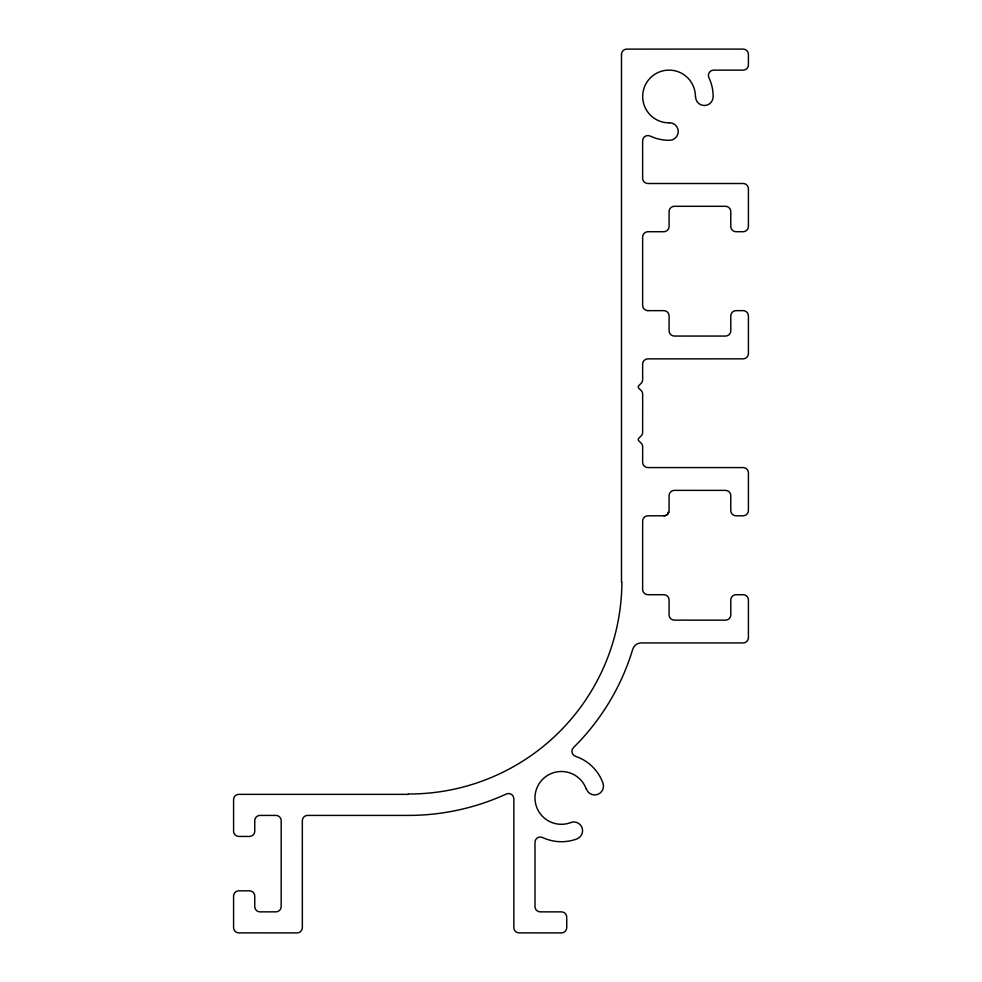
<?xml version="1.0" encoding="UTF-8"?>
<svg xmlns="http://www.w3.org/2000/svg" width="982" height="982" viewBox="0 0 982 982"><rect width="100%" height="100%" fill="white"/><g stroke="black" fill="none" stroke-linecap="round" stroke-linejoin="round"><path stroke-width="1.47" d="M647.936 310.643L663.807 310.643A5.278 5.278 0 0 1 669.098 315.897L669.086 330.799A5.278 5.278 0 0 0 674.376 336.053L725.489 336.065A5.278 5.278 0 0 0 730.792 330.799L730.78 315.897A5.278 5.278 0 0 1 736.07 310.643L743.116 310.643A5.278 5.278 0 0 1 748.419 315.897L748.407 353.606A5.278 5.278 0 0 1 743.116 358.847L647.936 358.86A5.278 5.278 0 0 0 642.645 364.126L642.645 379.629A5.254 5.254 0 0 1 641.099 383.348L638.766 385.68A1.743 1.743 0 0 0 638.754 388.16L641.099 390.492A5.254 5.254 0 0 1 642.658 394.212L642.645 432.24A5.254 5.254 0 0 1 641.099 435.959L638.766 438.291A1.743 1.743 0 0 0 638.754 440.771L641.099 443.091A5.254 5.254 0 0 1 642.658 446.81L642.645 462.326A5.278 5.278 0 0 0 647.936 467.579L743.116 467.579A5.278 5.278 0 0 1 748.419 472.845L748.407 510.542A5.278 5.278 0 0 1 743.116 515.795L736.07 515.808A5.278 5.278 0 0 1 730.768 510.542L730.78 495.64A5.278 5.278 0 0 0 725.489 490.386L674.376 490.374A5.278 5.278 0 0 0 669.086 495.64L669.086 510.542A5.241 5.241 0 0 1 663.832 515.783L647.936 515.808A5.278 5.278 0 0 0 642.645 521.061L642.645 589.458A5.278 5.278 0 0 0 647.936 594.711L663.807 594.711A5.278 5.278 0 0 1 669.098 599.977L669.086 614.879A5.278 5.278 0 0 0 674.376 620.133L725.489 620.145A5.278 5.278 0 0 0 730.792 614.879L730.78 599.977A5.278 5.278 0 0 1 736.07 594.724L743.116 594.711A5.278 5.278 0 0 1 748.419 599.977L748.407 637.674A5.278 5.278 0 0 1 743.116 642.928L641.209 642.94A8.801 8.801 0 0 0 632.764 649.188A233.004 233.004 0 0 1 573.463 747.609A5.254 5.254 0 0 0 575.513 756.324A43.957 43.957 0 0 1 602.997 783.255A8.789 8.789 0 0 1 597.608 794.438A8.789 8.789 0 0 1 586.401 789.086M668.73 512.444L668.018 512.444L668.018 513.721A5.291 5.291 0 0 1 663.807 515.808M408.23 794.364L238.884 794.364A5.278 5.278 0 0 0 233.581 799.63L233.593 831.189A5.278 5.278 0 0 0 238.884 836.443L249.453 836.455A5.278 5.278 0 0 0 254.755 831.189L254.743 820.67A5.278 5.278 0 0 1 260.034 815.416L275.893 815.416A5.278 5.278 0 0 1 281.196 820.67L281.183 906.595A5.278 5.278 0 0 1 275.893 911.848L260.034 911.861A5.278 5.278 0 0 1 254.731 906.595L254.743 896.075A5.278 5.278 0 0 0 249.453 890.821L238.884 890.809A5.278 5.278 0 0 0 233.581 896.075L233.593 927.634A5.278 5.278 0 0 0 238.884 932.888L297.043 932.9A5.278 5.278 0 0 0 302.346 927.634L302.333 820.67A5.278 5.278 0 0 1 307.624 815.416L408.23 815.416A235.459 235.459 0 0 0 506.344 794.008A5.278 5.278 0 0 1 513.856 798.771L513.844 927.634A5.278 5.278 0 0 0 519.134 932.888L561.434 932.9A5.278 5.278 0 0 0 566.737 927.634L566.724 917.114A5.278 5.278 0 0 0 561.434 911.861L540.284 911.861A5.278 5.278 0 0 1 534.994 906.595L534.994 842.237A5.278 5.278 0 0 1 542.543 837.499A44.264 44.264 0 0 0 576.888 838.935A8.789 8.789 0 0 0 582.056 827.642A8.789 8.789 0 0 0 570.714 822.523M621.496 54.366L621.496 582.191M621.876 582.191A212.726 212.726 0 0 1 408.23 793.996M621.496 54.366A5.278 5.278 0 0 1 626.786 49.112L743.116 49.1A5.278 5.278 0 0 1 748.419 54.366L748.407 64.886A5.278 5.278 0 0 1 743.116 70.139L713.681 70.139A5.266 5.266 0 0 0 708.894 77.664A43.65 43.65 0 0 1 713.153 96.85A8.789 8.789 0 0 1 704.254 105.516A8.789 8.789 0 0 1 695.551 96.69M669.331 122.86A26.367 26.367 0 0 1 642.682 96.604A26.367 26.367 0 0 1 669.086 70.115A26.367 26.367 0 0 1 695.416 96.69M669.331 122.725A8.789 8.789 0 0 1 678.243 131.441A8.789 8.789 0 0 1 669.491 140.303A44.251 44.251 0 0 1 650.207 136.056A5.278 5.278 0 0 0 642.633 140.807L642.645 178.245A5.278 5.278 0 0 0 647.936 183.499L743.116 183.499A5.278 5.278 0 0 1 748.419 188.765L748.407 226.461A5.278 5.278 0 0 1 743.116 231.715L736.07 231.727A5.278 5.278 0 0 1 730.768 226.461L730.78 211.56A5.278 5.278 0 0 0 725.489 206.306L674.376 206.306A5.278 5.278 0 0 0 669.086 211.56L669.086 226.461A5.278 5.278 0 0 1 663.807 231.715L647.936 231.727A5.278 5.278 0 0 0 642.645 236.993L642.645 305.377A5.278 5.278 0 0 0 647.936 310.631M570.738 822.585A26.404 26.404 0 0 1 536.614 807.057A26.404 26.404 0 0 1 552.412 773.067A26.404 26.404 0 0 1 586.279 789.135"/></g></svg>
